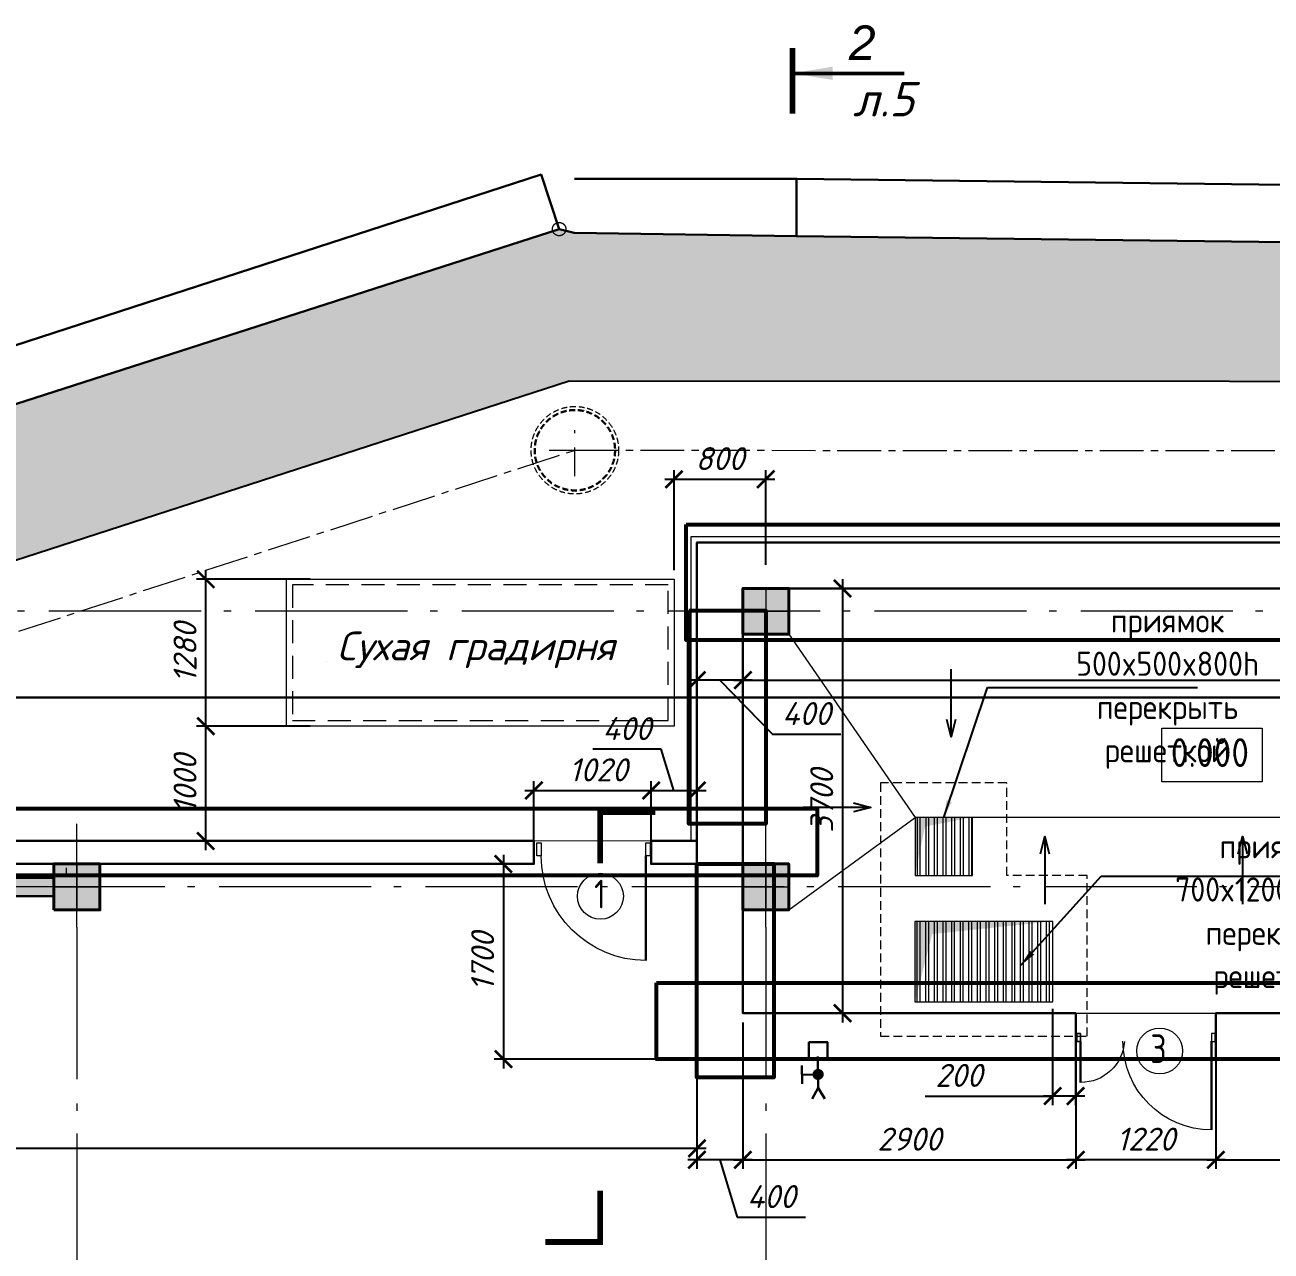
# Model space of a CAD drawing. Header units: millimetres. Extents: x -6419137 to 687965, y -598396 to 179722.
# Drawn here: x 194889 to 205742, y 56490 to 67168 of the extents above; entities that cross this region are included whole.
import ezdxf
from ezdxf.enums import TextEntityAlignment as Align

# ---------------------------------------------------------------- set-up
doc = ezdxf.new("R2010")
doc.units = ezdxf.units.MM
doc.header["$MEASUREMENT"] = 0
for name, pattern in [('DASHDOT', [1.05, 0.5, -0.25, 0.05, -0.25]), ('Double Dashed', [1797.222233, 1325, -211.666656, 63.333344, -197.222233]), ('Foul Sewer 20 06 07$0$Foul Sewer 20 06 07$0$Foul Sewer 20 06 07', [28.575, 19.05, -3.175, 3.175, -3.175]), ('Hidden Line', [309, 200, -109]), ('штриховаяX2', [38.1, 25.4, -12.7])]:
    doc.linetypes.add(name, pattern=pattern)
for name, color, linetype in [('2', 2, 'Continuous'), ('колонны', 7, 'Continuous'), ('оси', 7, 'Continuous'), ('размеры', 7, 'Continuous'), ('разрезы', 7, 'Continuous'), ('стены внутр', 7, 'Continuous'), ('стены наруж', 7, 'Continuous'), ('текст', 7, 'Continuous'), ('чертеж', 7, 'Continuous')]:
    doc.layers.add(name, color=color, linetype=linetype)
for name, color, linetype, lineweight in [('Водопровод', 7, 'Continuous', 50), ('Двери ArchiCAD', 7, 'Continuous', 0), ('Двери ArchiCAD_Ном._пера__96', 7, 'Continuous', 5), ('Двери ArchiCAD_Ном._пера__97', 7, 'Continuous', 30), ('колонны_Ном._пера__94', 252, 'Continuous', 5), ('колонны_Ном._пера__99', 7, 'Continuous', 40), ('марки окон дверей_Ном._пера__96', 7, 'Continuous', 5), ('ОВ', 1, 'Continuous', 50), ('ОВ_главный', 1, 'Continuous', 30), ('оси_Ном._пера__96', 7, 'Continuous', 5), ('разрезы_Ном._пера__100', 7, 'Continuous', 50), ('разрезы_Ном._пера__97', 7, 'Continuous', 20), ('стены наруж_Ном._пера__91', 255, 'Continuous', 13), ('стены наруж_Ном._пера__97', 7, 'Continuous', 5), ('текст_Ном._пера__1', 7, 'Continuous', 25), ('текст_Ном._пера__96', 7, 'Continuous', 5), ('текст_Ном._пера__98', 7, 'Continuous', 35), ('чертеж_Ном._пера__91', 250, 'Continuous', 5), ('чертеж_Ном._пера__96', 7, 'Continuous', 13), ('штриховка_Ном._пера__93', 253, 'Continuous', 5)]:
    doc.layers.add(name, color=color, linetype=linetype, lineweight=lineweight)
doc.styles.get("Standard").update_dxf_attribs({"font": 'isocpeui.ttf'})
doc.styles.add('СГЕНЕРИР_СТИЛЬ_2', font='gost_2_304-81_type.ttf')
doc.styles.add('СГЕНЕРИР_СТИЛЬ_3', font='CS_Gost2304.shx')
doc.styles.add('СГЕНЕРИР_СТИЛЬ_7', font='ariali.ttf')
doc.styles.add('СГЕНЕРИР_СТИЛЬ_9', font='isocp.shx')
doc.dimstyles.get("Standard").update_dxf_attribs({"dimtxt": 150, "dimasz": 100, "dimexe": 100, "dimexo": 100, "dimgap": 80, "dimtad": 1, "dimtoh": 1, "dimdec": 0, "dimzin": 0, "dimdsep": 46, "dimtxsty": 'Standard', "dimblk": 'ARCHTICK', "dimblk2": 'ARCHTICK', "dimcen": 0.09, "dimdle": 100, "dimadec": 0, "dimazin": 0, "dimtfac": 1, "dimtdec": 0, "dimtofl": 0, "dimtmove": 0, "dimatfit": 3, "dimfxl": 1, "dimtolj": 1, "dimtzin": 0, "dimarcsym": 0})
doc.dimstyles.new('STEP', dxfattribs={"dimtxt": 200, "dimasz": 150, "dimexe": 80, "dimexo": 80, "dimgap": 80, "dimtad": 1, "dimdec": 0, "dimzin": 0, "dimdsep": 46, "dimtxsty": 'Standard', "dimblk": 'ARCHTICK', "dimcen": 150, "dimdle": 80, "dimadec": 0, "dimazin": 0, "dimtfac": 1, "dimtdec": 0, "dimtofl": 0, "dimtmove": 1, "dimatfit": 3, "dimfxl": 1, "dimtolj": 1, "dimtzin": 0, "dimarcsym": 0})

# ---------------------------------------------------------------- blocks, each defined once
blk = doc.blocks.new('A$C07077E92')
at = {"layer": 'стены наруж', "true_color": 0xcbc8bd}
h = blk.add_hatch(dxfattribs=at)
h.set_pattern_fill('ZIGZAG', color=9)
h.set_pattern_definition([(0, (0, 0), (0.125, 0.125), [0.125, -0.125]), (90, (0.125, 0), (-0.125, 0.125), [0.125, -0.125])])
h.paths.add_polyline_path([(-23.457, 2.776), (-23.482, 2.775), (-30.001, 2.726), (-36.011, 2.572), (-39.955, 2.485), (-43.988, 1.919), (-48.044, 1.447), (-50.073, 1.178), (-50.073, 1.176), (-52.022, 0.921), (-53.209, -0.316), (-53.153, -4.37), (-53.09, -6.365), (-53.09, -6.54), (-53.091, -8.531), (-52.555, -8.532), (-52.569, -10.669), (-52.639, -12.582), (-51.813, -12.436), (-51.807, -0.441), (-39.923, 1.215), (-23.264, 1.483)])
h.paths.add_polyline_path([(12.511, 5.055), (-0.257, 5.083), (-12.334, 5.231), (-14.269, 5.26), (-14.402, 5.293), (-20.123, 3.451), (-22.4, 2.782), (-23.457, 2.776), (-23.264, 1.483), (-21.925, 1.505), (-14.313, 3.968), (12.453, 3.955)])
h.paths.add_polyline_path([(33.912, 4.426), (31.681, 5.017), (27.716, 4.968), (27.716, 4.968), (17.703, 5.04), (13.728, 5.052), (12.511, 5.055), (12.453, 3.955), (31.687, 3.946), (37.482, 2.39), (41.867, -1.706), (43.932, -13.532), (44.334, -13.538), (43.373, -7.588), (42.731, -3.607), (42.435, -1.491), (42.199, -1.093), (37.887, 2.943), (37.741, 3.021), (33.856, 4.105)])
at = {"layer": 'стены наруж', "lineweight": 30}
for points in [[(-20.148, 3.443), (-14.402, 5.293), (-14.559, 5.767), (-20.298, 3.906)], [(-14.269, 5.26), (-12.334, 5.231), (-12.333, 5.731), (-14.268, 5.732)], [(-12.334, 5.231), (-0.257, 5.083), (-0.257, 5.583), (-12.333, 5.731)]]:
    blk.add_lwpolyline(points, dxfattribs=at)
at = {"layer": 'стены наруж', "color": 253, "lineweight": 30, "true_color": 0xa3a3a3}
blk.add_lwpolyline([(-14.269, 5.26), (-14.402, 5.293)], dxfattribs=at)
at = {"layer": 'стены наруж', "color": 253, "true_color": 0xa3a3a3}
blk.add_lwpolyline([(43.932, -13.532), (41.867, -1.706), (37.482, 2.39), (31.687, 3.946), (-14.313, 3.968), (-21.925, 1.505), (-39.923, 1.215), (-51.807, -0.441), (-51.813, -12.436)], dxfattribs=at)
blk = doc.blocks.new('_ArchTick')
at = {"color": 0, "linetype": 'ByBlock', "const_width": 0.15}
blk.add_lwpolyline([(-0.5, -0.5), (0.5, 0.5)], dxfattribs=at)
blk = doc.blocks.new('*D216')
at = {"layer": 'Defpoints', "color": 0, "transparency": 16777216}
for p in [(200742, 58102), (200742, 57385), (181123, 56661)]:
    blk.add_point(p, dxfattribs=at)
at = {"layer": 'размеры', "color": 0, "lineweight": -2, "transparency": 16777216}
for p, q in [((200742, 58022), (200742, 57305)), ((181123, 56741), (181123, 57465)), ((181043, 57385), (200822, 57385))]:
    blk.add_line(p, q, dxfattribs=at)
at = {"layer": 'размеры', "color": 0, "lineweight": -2, "transparency": 16777216, "xscale": 150, "yscale": 150, "zscale": 150, "rotation": 180}
blk.add_blockref('_ArchTick', (181123, 57385), dxfattribs=at)
at = {"layer": 'размеры', "color": 0, "lineweight": -2, "transparency": 16777216, "xscale": 150, "yscale": 150, "zscale": 150}
blk.add_blockref('_ArchTick', (200742, 57385), dxfattribs=at)
at = {"layer": 'размеры', "color": 0, "transparency": 16777216, "insert": (190932, 57465), "char_height": 200, "attachment_point": 5}
blk.add_mtext('\\A1;19620', dxfattribs=at)
blk = doc.blocks.new('Стандартный маркер сетки_18')
at = {"layer": 'оси_Ном._пера__96', "linetype": 'Double Dashed'}
blk.add_line((900, 0), (76535, 0), dxfattribs=at)
at = {"layer": 'оси_Ном._пера__96', "style": 'СГЕНЕРИР_СТИЛЬ_2'}
for tag, p in [('AC_MarkerText_1_1', (-244, 270)), ('AC_MarkerText_1_2', (77991, 270))]:
    blk.add_attdef(tag, text='', height=350, rotation=180, dxfattribs=at).set_placement(p, align=Align.BOTTOM_LEFT)
blk = doc.blocks.new('*D245')
at = {"layer": 'Defpoints', "color": 0, "transparency": 16777216}
for p in [(205262, 58598), (207262, 58541), (207262, 57285)]:
    blk.add_point(p, dxfattribs=at)
at = {"layer": 'размеры', "color": 0, "lineweight": -2, "transparency": 16777216}
for p, q in [((205262, 58518), (205262, 57205)), ((207262, 58461), (207262, 57205)), ((205182, 57285), (207342, 57285))]:
    blk.add_line(p, q, dxfattribs=at)
at = {"layer": 'размеры', "color": 0, "lineweight": -2, "transparency": 16777216, "xscale": 150, "yscale": 150, "zscale": 150, "rotation": 180}
blk.add_blockref('_ArchTick', (205262, 57285), dxfattribs=at)
at = {"layer": 'размеры', "color": 0, "lineweight": -2, "transparency": 16777216, "xscale": 150, "yscale": 150, "zscale": 150}
blk.add_blockref('_ArchTick', (207262, 57285), dxfattribs=at)
at = {"layer": 'размеры', "color": 0, "transparency": 16777216, "insert": (206262, 57465), "char_height": 200, "attachment_point": 5}
blk.add_mtext('\\A1;2000', dxfattribs=at)
blk = doc.blocks.new('0WD_242')
at = {"layer": '2', "color": 140, "linetype": 'Continuous', "lineweight": 30}
for p, q in [((-0.95, 1.75), (-2.95, 1.75)), ((-1.95, 0), (-1.95, 1.75)), ((-4.6, 0.7), (-3.4, 0)), ((-4.6, -0.7), (-3.4, 0)), ((-3.4, 0), (0, 0))]:
    blk.add_line(p, q, dxfattribs=at)
blk.add_lwpolyline([(-1.82, 0.48), (-1.6, 0.35), (-1.47, 0.13), (-1.47, -0.13), (-1.6, -0.35), (-1.82, -0.48), (-2.08, -0.48), (-2.3, -0.35), (-2.43, -0.13), (-2.43, 0.13), (-2.3, 0.35), (-2.08, 0.48)], close=True, dxfattribs=at)
for points in [[(-1.95, 0), (-2.43, 0.13), (-2.08, 0.48), (-2.3, 0.35)], [(-1.95, 0), (-2.3, -0.35), (-2.43, 0.13), (-2.43, -0.13)], [(-1.95, 0), (-1.82, -0.48), (-2.3, -0.35), (-2.08, -0.48)], [(-1.95, 0), (-2.08, 0.48), (-1.6, 0.35), (-1.82, 0.48)], [(-1.95, 0), (-1.6, 0.35), (-1.47, -0.13), (-1.47, 0.13)], [(-1.95, 0), (-1.47, -0.13), (-1.82, -0.48), (-1.6, -0.35)]]:
    blk.add_solid(points, dxfattribs=at)
blk = doc.blocks.new('*D247')
at = {"layer": 'Defpoints', "color": 0, "transparency": 16777216}
for p in [(204042, 58225), (205262, 58146), (204042, 57285)]:
    blk.add_point(p, dxfattribs=at)
at = {"layer": 'размеры', "color": 0, "lineweight": -2, "transparency": 16777216}
for p, q in [((204042, 58145), (204042, 57205)), ((205262, 58066), (205262, 57205)), ((205342, 57285), (203962, 57285))]:
    blk.add_line(p, q, dxfattribs=at)
at = {"layer": 'размеры', "color": 0, "lineweight": -2, "transparency": 16777216, "xscale": 150, "yscale": 150, "zscale": 150, "rotation": 180}
blk.add_blockref('_ArchTick', (204042, 57285), dxfattribs=at)
at = {"layer": 'размеры', "color": 0, "lineweight": -2, "transparency": 16777216, "xscale": 150, "yscale": 150, "zscale": 150}
blk.add_blockref('_ArchTick', (205262, 57285), dxfattribs=at)
at = {"layer": 'размеры', "color": 0, "transparency": 16777216, "insert": (204652, 57465), "char_height": 200, "attachment_point": 5}
blk.add_mtext('\\A1;1220', dxfattribs=at)
blk = doc.blocks.new('*D248')
at = {"layer": 'Defpoints', "color": 0, "transparency": 16777216}
for p in [(199247, 59861), (199057, 58161), (201412, 58161)]:
    blk.add_point(p, dxfattribs=at)
at = {"layer": 'размеры', "color": 0, "lineweight": -2, "transparency": 16777216}
for p, q in [((199057, 59941), (199057, 58081)), ((199167, 59861), (198977, 59861)), ((201332, 58161), (198977, 58161))]:
    blk.add_line(p, q, dxfattribs=at)
at = {"layer": 'размеры', "color": 0, "lineweight": -2, "transparency": 16777216, "xscale": 150, "yscale": 150, "zscale": 150}
for p, rotation in [((199057, 59861), 90), ((199057, 58161), 270)]:
    blk.add_blockref('_ArchTick', p, dxfattribs=dict(at, rotation=rotation))
at = {"layer": 'размеры', "color": 0, "transparency": 16777216, "insert": (198876, 59011), "char_height": 200, "attachment_point": 5, "rotation": 90}
blk.add_mtext('\\A1;1700', dxfattribs=at)
blk = doc.blocks.new('*D249')
at = {"layer": 'Defpoints', "color": 0, "transparency": 16777216}
for p in [(202167, 62261), (202010, 58561), (202216, 58561)]:
    blk.add_point(p, dxfattribs=at)
at = {"layer": 'размеры', "color": 0, "lineweight": -2, "transparency": 16777216}
for p, q in [((202010, 62341), (202010, 58481)), ((202087, 62261), (201930, 62261)), ((202136, 58561), (201930, 58561))]:
    blk.add_line(p, q, dxfattribs=at)
at = {"layer": 'размеры', "color": 0, "lineweight": -2, "transparency": 16777216, "xscale": 150, "yscale": 150, "zscale": 150}
for p, rotation in [((202010, 62261), 90), ((202010, 58561), 270)]:
    blk.add_blockref('_ArchTick', p, dxfattribs=dict(at, rotation=rotation))
at = {"layer": 'размеры', "color": 0, "transparency": 16777216, "insert": (201829, 60411), "char_height": 200, "attachment_point": 5, "rotation": 90}
blk.add_mtext('\\A1;3700', dxfattribs=at)
blk = doc.blocks.new('*D250')
at = {"layer": 'Defpoints', "color": 0, "transparency": 16777216}
for p in [(211412, 61462), (201143, 61373), (211412, 61197)]:
    blk.add_point(p, dxfattribs=at)
at = {"layer": 'размеры', "color": 0, "lineweight": -2, "transparency": 16777216}
for p, q in [((201143, 61453), (201143, 61542)), ((211412, 61277), (211412, 61542)), ((201063, 61462), (211492, 61462))]:
    blk.add_line(p, q, dxfattribs=at)
at = {"layer": 'размеры', "color": 0, "lineweight": -2, "transparency": 16777216, "xscale": 150, "yscale": 150, "zscale": 150, "rotation": 180}
blk.add_blockref('_ArchTick', (201143, 61462), dxfattribs=at)
at = {"layer": 'размеры', "color": 0, "lineweight": -2, "transparency": 16777216, "xscale": 150, "yscale": 150, "zscale": 150}
blk.add_blockref('_ArchTick', (211412, 61462), dxfattribs=at)
at = {"layer": 'размеры', "color": 0, "transparency": 16777216, "insert": (206277, 61644), "char_height": 200, "attachment_point": 5}
blk.add_mtext('\\A1;10270', dxfattribs=at)
blk = doc.blocks.new('A$C538E2CC3')
at = {"layer": 'чертеж_Ном._пера__96', "color": 253, "linetype": 'DASHDOT', "lineweight": 15, "ltscale": 500, "true_color": 0xa3a3a3}
for p, q in [((-109, -296), (-109, 154)), ((-334, -71), (116, -71))]:
    blk.add_line(p, q, dxfattribs=at)
at = {"layer": 'чертеж_Ном._пера__96', "color": 253, "linetype": 'штриховаяX2', "ltscale": 2, "true_color": 0xa3a3a3}
blk.add_circle((-109, -71), 381, dxfattribs=at)
at = {"layer": 'чертеж_Ном._пера__96', "color": 253, "linetype": 'штриховаяX2', "lineweight": 30, "ltscale": 2, "true_color": 0xa3a3a3}
blk.add_circle((-109, -71), 350, dxfattribs=at)
blk = doc.blocks.new('Колонна_15_1', base_point=(22379, 71856))
at = {"layer": 'колонны_Ном._пера__94', "linetype": 'Continuous'}
blk.add_hatch(color=256, dxfattribs=at).paths.add_polyline_path([(22179, 71647), (22579, 71647), (22579, 72047), (22179, 72047)])
at = {"layer": 'колонны_Ном._пера__94', "color": 253, "lineweight": 5, "true_color": 0xa3a3a3}
for points in [[(22379, 72047), (22379, 71647)], [(22179, 71847), (22579, 71847)]]:
    blk.add_lwpolyline(points, dxfattribs=at)
at = {"layer": 'колонны_Ном._пера__99', "linetype": 'Continuous', "flags": 128}
blk.add_lwpolyline([(22179, 71647), (22579, 71647), (22579, 72047), (22179, 72047)], close=True, dxfattribs=at)
blk = doc.blocks.new('*D270')
at = {"layer": 'Defpoints', "color": 0, "transparency": 16777216}
for p in [(200742, 58422), (201142, 57863), (200742, 57285)]:
    blk.add_point(p, dxfattribs=at)
at = {"layer": 'размеры', "color": 0, "lineweight": -2, "transparency": 16777216}
for p, q in [((200742, 58342), (200742, 57205)), ((201142, 57783), (201142, 57205)), ((201222, 57285), (200662, 57285)), ((200942, 57285), (201092, 56785)), ((201092, 56785), (201687, 56785))]:
    blk.add_line(p, q, dxfattribs=at)
at = {"layer": 'размеры', "color": 0, "lineweight": -2, "transparency": 16777216, "xscale": 150, "yscale": 150, "zscale": 150, "rotation": 180}
blk.add_blockref('_ArchTick', (200742, 57285), dxfattribs=at)
at = {"layer": 'размеры', "color": 0, "lineweight": -2, "transparency": 16777216, "xscale": 150, "yscale": 150, "zscale": 150}
blk.add_blockref('_ArchTick', (201142, 57285), dxfattribs=at)
at = {"layer": 'размеры', "color": 0, "transparency": 16777216, "insert": (201390, 56965), "char_height": 200, "attachment_point": 5}
blk.add_mtext('\\A1;400', dxfattribs=at)
blk = doc.blocks.new('Стандартный маркер сетки_19')
at = {"layer": 'оси_Ном._пера__96', "linetype": 'Double Dashed'}
blk.add_line((900, 0), (35164, 0), dxfattribs=at)
at = {"layer": 'оси_Ном._пера__96', "style": 'СГЕНЕРИР_СТИЛЬ_2'}
blk.add_attdef('AC_MarkerText_1', text='', height=350, rotation=180, dxfattribs=at).set_placement((36306, 270), align=Align.BOTTOM_LEFT)
blk = doc.blocks.new('A$C4165528A')
at = {"layer": 'колонны_Ном._пера__94', "linetype": 'Continuous', "true_color": 0x737373}
blk.add_hatch(color=8, dxfattribs=at).paths.add_polyline_path([(19, -964), (179, -964), (179, 4637), (19, 4637)])
at = {"layer": 'стены внутр', "lineweight": 30}
blk.add_lwpolyline([(19, 4637), (179, 4637), (179, -964), (19, -964), (19, 4637)], dxfattribs=at)
blk = doc.blocks.new('*D281')
at = {"layer": 'Defpoints', "color": 0, "transparency": 16777216}
for p in [(200742, 61462), (200742, 61154), (201142, 61178)]:
    blk.add_point(p, dxfattribs=at)
at = {"layer": 'размеры', "color": 0, "lineweight": -2, "transparency": 16777216}
for p, q in [((200742, 61234), (200742, 61542)), ((201142, 61258), (201142, 61542)), ((201222, 61462), (200662, 61462)), ((200942, 61462), (201399, 60991)), ((201399, 60991), (201994, 60991))]:
    blk.add_line(p, q, dxfattribs=at)
at = {"layer": 'размеры', "color": 0, "lineweight": -2, "transparency": 16777216, "xscale": 150, "yscale": 150, "zscale": 150, "rotation": 180}
blk.add_blockref('_ArchTick', (200742, 61462), dxfattribs=at)
at = {"layer": 'размеры', "color": 0, "lineweight": -2, "transparency": 16777216, "xscale": 150, "yscale": 150, "zscale": 150}
blk.add_blockref('_ArchTick', (201142, 61462), dxfattribs=at)
at = {"layer": 'размеры', "color": 0, "transparency": 16777216, "insert": (201696, 61171), "char_height": 200, "attachment_point": 5}
blk.add_mtext('\\A1;400', dxfattribs=at)
blk = doc.blocks.new('A$C2C1007A2')
at = {"layer": 'Двери ArchiCAD_Ном._пера__96', "linetype": 'Continuous'}
for p, q in [((-80, 466), (-80, 434)), ((-80, 434), (-10, 434)), ((-10, 434), (-10, 466))]:
    blk.add_line(p, q, dxfattribs=at)
for points in [[(-80, 466), (-10, 466), (-10, 434), (-80, 434)], [(-80, -706), (-10, -706), (-10, -737), (-80, -737)]]:
    blk.add_lwpolyline(points, close=True, dxfattribs=at)
at = {"layer": 'Двери ArchiCAD_Ном._пера__96', "linetype": 'Continuous', "lineweight": 0}
for centre, major_axis, ratio, start_param, end_param in [((-16, 416), (252, 270), 0.966778, 3.926991, 5.497787), ((-12, -708), (546, 549), 0.997593, -0.785398, 0.785398)]:
    blk.add_ellipse(centre, major_axis=major_axis, ratio=ratio, start_param=start_param, end_param=end_param, dxfattribs=at)
at = {"layer": 'Двери ArchiCAD_Ном._пера__97', "linetype": 'Continuous'}
for p, q in [((-10, 434), (347, 434)), ((-13, -706), (761, -706))]:
    blk.add_line(p, q, dxfattribs=at)
blk = doc.blocks.new('Дверь 16_2')
at = {"layer": 'Двери ArchiCAD_Ном._пера__96', "linetype": 'Continuous'}
for p, q in [((-460, 0), (-500, 0)), ((-500, 0), (-500, -115)), ((-500, 0), (-500, -115)), ((-460, -115), (-460, 0)), ((500, 0), (460, 0)), ((460, 0), (460, -115)), ((500, -115), (500, 0)), ((500, 0), (500, -115)), ((-500, -115), (-460, -115)), ((460, -115), (500, -115))]:
    blk.add_line(p, q, dxfattribs=at)
blk.add_arc((460, 0), 920, 90, 180, dxfattribs=at)
at = {"layer": 'Двери ArchiCAD_Ном._пера__97', "linetype": 'Continuous'}
blk.add_line((460, 0), (460, 920), dxfattribs=at)
blk = doc.blocks.new('*D289')
at = {"layer": 'Defpoints', "color": 0, "transparency": 16777216}
for p in [(200343, 60501), (199323, 59988), (200343, 59941)]:
    blk.add_point(p, dxfattribs=at)
at = {"layer": 'размеры', "color": 0, "lineweight": -2, "transparency": 16777216}
for p, q in [((199323, 60068), (199323, 60581)), ((200343, 60021), (200343, 60581)), ((199243, 60501), (200423, 60501))]:
    blk.add_line(p, q, dxfattribs=at)
at = {"layer": 'размеры', "color": 0, "lineweight": -2, "transparency": 16777216, "xscale": 150, "yscale": 150, "zscale": 150, "rotation": 180}
blk.add_blockref('_ArchTick', (199323, 60501), dxfattribs=at)
at = {"layer": 'размеры', "color": 0, "lineweight": -2, "transparency": 16777216, "xscale": 150, "yscale": 150, "zscale": 150}
blk.add_blockref('_ArchTick', (200343, 60501), dxfattribs=at)
at = {"layer": 'размеры', "color": 0, "transparency": 16777216, "insert": (199883, 60681), "char_height": 200, "attachment_point": 5}
blk.add_mtext('\\A1;1020', dxfattribs=at)
blk = doc.blocks.new('*D312')
at = {"layer": 'Defpoints', "color": 0, "transparency": 16777216}
for p in [(196464, 61061), (197222, 61061), (197136, 60061)]:
    blk.add_point(p, dxfattribs=at)
at = {"layer": 'Двери ArchiCAD', "color": 0, "lineweight": -2, "transparency": 16777216}
for p, q in [((196464, 59981), (196464, 61141)), ((197142, 61061), (196384, 61061)), ((197056, 60061), (196384, 60061))]:
    blk.add_line(p, q, dxfattribs=at)
at = {"layer": 'Двери ArchiCAD', "color": 0, "lineweight": -2, "transparency": 16777216, "xscale": 150, "yscale": 150, "zscale": 150}
for p, rotation in [((196464, 61061), 90), ((196464, 60061), 270)]:
    blk.add_blockref('_ArchTick', p, dxfattribs=dict(at, rotation=rotation))
at = {"layer": 'Двери ArchiCAD', "color": 0, "transparency": 16777216, "insert": (196284, 60561), "char_height": 200, "attachment_point": 5, "rotation": 90}
blk.add_mtext('\\A1;1000', dxfattribs=at)
blk = doc.blocks.new('*D290')
at = {"layer": 'Defpoints', "color": 0, "transparency": 16777216}
for p in [(200742, 60501), (200343, 60273), (200742, 59406)]:
    blk.add_point(p, dxfattribs=at)
at = {"layer": 'Двери ArchiCAD', "color": 0, "lineweight": -2, "transparency": 16777216}
for p, q in [((200430, 60860), (199835, 60860)), ((200542, 60501), (200430, 60860)), ((200343, 60353), (200343, 60581)), ((200742, 59486), (200742, 60581)), ((200263, 60501), (200822, 60501))]:
    blk.add_line(p, q, dxfattribs=at)
at = {"layer": 'Двери ArchiCAD', "color": 0, "lineweight": -2, "transparency": 16777216, "xscale": 150, "yscale": 150, "zscale": 150, "rotation": 180}
blk.add_blockref('_ArchTick', (200343, 60501), dxfattribs=at)
at = {"layer": 'Двери ArchiCAD', "color": 0, "lineweight": -2, "transparency": 16777216, "xscale": 150, "yscale": 150, "zscale": 150}
blk.add_blockref('_ArchTick', (200742, 60501), dxfattribs=at)
at = {"layer": 'Двери ArchiCAD', "color": 0, "transparency": 16777216, "insert": (200132, 61040), "char_height": 200, "attachment_point": 5}
blk.add_mtext('\\A1;400', dxfattribs=at)
blk = doc.blocks.new('*D313')
at = {"layer": 'Defpoints', "color": 0, "transparency": 16777216}
for p in [(201142, 58561), (204042, 58561), (204042, 57285)]:
    blk.add_point(p, dxfattribs=at)
at = {"layer": 'размеры', "color": 0, "lineweight": -2, "transparency": 16777216}
for p, q in [((201142, 58481), (201142, 57205)), ((204042, 58481), (204042, 57205)), ((201062, 57285), (204122, 57285))]:
    blk.add_line(p, q, dxfattribs=at)
at = {"layer": 'размеры', "color": 0, "lineweight": -2, "transparency": 16777216, "xscale": 150, "yscale": 150, "zscale": 150, "rotation": 180}
blk.add_blockref('_ArchTick', (201142, 57285), dxfattribs=at)
at = {"layer": 'размеры', "color": 0, "lineweight": -2, "transparency": 16777216, "xscale": 150, "yscale": 150, "zscale": 150}
blk.add_blockref('_ArchTick', (204042, 57285), dxfattribs=at)
at = {"layer": 'размеры', "color": 0, "transparency": 16777216, "insert": (202592, 57465), "char_height": 200, "attachment_point": 5}
blk.add_mtext('\\A1;2900', dxfattribs=at)
blk = doc.blocks.new('*D314')
at = {"layer": 'Defpoints', "color": 0, "transparency": 16777216}
for p in [(203840, 58680), (204040, 58561), (203840, 57840)]:
    blk.add_point(p, dxfattribs=at)
at = {"layer": 'размеры', "color": 0, "lineweight": -2, "transparency": 16777216}
for p, q in [((203840, 58600), (203840, 57760)), ((204040, 58481), (204040, 57760)), ((202730, 57840), (203840, 57840)), ((204120, 57840), (203760, 57840))]:
    blk.add_line(p, q, dxfattribs=at)
at = {"layer": 'размеры', "color": 0, "lineweight": -2, "transparency": 16777216, "xscale": 150, "yscale": 150, "zscale": 150, "rotation": 180}
blk.add_blockref('_ArchTick', (203840, 57840), dxfattribs=at)
at = {"layer": 'размеры', "color": 0, "lineweight": -2, "transparency": 16777216, "xscale": 150, "yscale": 150, "zscale": 150}
blk.add_blockref('_ArchTick', (204040, 57840), dxfattribs=at)
at = {"layer": 'размеры', "color": 0, "transparency": 16777216, "insert": (203023, 58020), "char_height": 200, "attachment_point": 5}
blk.add_mtext('\\A1;200', dxfattribs=at)
blk = doc.blocks.new('*D316')
at = {"layer": 'Defpoints', "color": 0, "transparency": 16777216}
for p in [(201342, 63211), (200543, 62341), (201342, 62387)]:
    blk.add_point(p, dxfattribs=at)
at = {"layer": 'Двери ArchiCAD', "color": 0, "lineweight": -2, "transparency": 16777216}
for p, q in [((200543, 62421), (200543, 63291)), ((201342, 62467), (201342, 63291)), ((200463, 63211), (201422, 63211))]:
    blk.add_line(p, q, dxfattribs=at)
at = {"layer": 'Двери ArchiCAD', "color": 0, "lineweight": -2, "transparency": 16777216, "xscale": 150, "yscale": 150, "zscale": 150, "rotation": 180}
blk.add_blockref('_ArchTick', (200543, 63211), dxfattribs=at)
at = {"layer": 'Двери ArchiCAD', "color": 0, "lineweight": -2, "transparency": 16777216, "xscale": 150, "yscale": 150, "zscale": 150}
blk.add_blockref('_ArchTick', (201342, 63211), dxfattribs=at)
at = {"layer": 'Двери ArchiCAD', "color": 0, "transparency": 16777216, "insert": (200942, 63391), "char_height": 200, "attachment_point": 5}
blk.add_mtext('\\A1;800', dxfattribs=at)
blk = doc.blocks.new('*D317')
at = {"layer": 'Defpoints', "color": 0, "transparency": 16777216}
for p in [(196464, 62341), (197453, 62341), (197453, 61061)]:
    blk.add_point(p, dxfattribs=at)
at = {"layer": 'Двери ArchiCAD', "color": 0, "lineweight": -2, "transparency": 16777216}
for p, q in [((196464, 60981), (196464, 62421)), ((197373, 62341), (196384, 62341)), ((197373, 61061), (196384, 61061))]:
    blk.add_line(p, q, dxfattribs=at)
at = {"layer": 'Двери ArchiCAD', "color": 0, "lineweight": -2, "transparency": 16777216, "xscale": 150, "yscale": 150, "zscale": 150}
for p, rotation in [((196464, 62341), 90), ((196464, 61061), 270)]:
    blk.add_blockref('_ArchTick', p, dxfattribs=dict(at, rotation=rotation))
at = {"layer": 'Двери ArchiCAD', "color": 0, "transparency": 16777216, "insert": (196284, 61701), "char_height": 200, "attachment_point": 5, "rotation": 90}
blk.add_mtext('\\A1;1280', dxfattribs=at)
blk = doc.blocks.new('Стандартный маркер сетки')
at = {"layer": 'оси_Ном._пера__96', "linetype": 'Double Dashed'}
for q in [(0, 0), (17157, 0)]:
    blk.add_line((900, 0), q, dxfattribs=at)
at = {"layer": 'оси_Ном._пера__96', "style": 'СГЕНЕРИР_СТИЛЬ_2'}
blk.add_attdef('AC_MarkerText_1', text='', height=350, rotation=90, dxfattribs=at).set_placement((18727, -87), align=Align.BOTTOM_LEFT)
blk = doc.blocks.new('A$C28FD1EF7')
at = {"layer": 'разрезы_Ном._пера__100', "linetype": 'Continuous', "const_width": 50}
for points in [[(-20974, 9026), (-20974, 8453)], [(-22647, 1924), (-22647, 2369), (-22168, 2369)], [(-22647, -927), (-22647, -1373), (-23126, -1373)]]:
    blk.add_lwpolyline(points, dxfattribs=at)
at = {"layer": 'разрезы_Ном._пера__97', "insert": (-20249, 9071), "char_height": 300, "attachment_point": 6, "style": 'СГЕНЕРИР_СТИЛЬ_7'}
blk.add_mtext('2', dxfattribs=at)
at = {"layer": 'разрезы_Ном._пера__100', "linetype": 'Continuous', "lineweight": 9}
blk.add_leader([(-20974, 8804), (-20001, 8804)], dimstyle='Standard', override={"dimasz": 350, "dimgap": 80, "dimtad": 0}, dxfattribs=at)

msp = doc.modelspace()

# ---------------------------------------------------------------- hatches: boundary and pattern name
at = {"layer": 'стены наруж', "true_color": 0xc4c4c4}
h = msp.add_hatch(color=9, dxfattribs=at)
h.dxf.hatch_style = 1
h.paths.add_polyline_path([(203141.5, 60266.8), (202641.5, 60266.8), (202641.5, 59766.8), (202728.5, 60187.3)])
h = msp.add_hatch(color=9, dxfattribs=at)
h.dxf.hatch_style = 1
h.paths.add_polyline_path([(203840.3, 59361.7), (202640.3, 59361.7), (202640.3, 58661.7), (202791.5, 59250.3)])
at = {"layer": 'штриховка_Ном._пера__93', "lineweight": 5}
h = msp.add_hatch(dxfattribs=at)
h.set_pattern_fill('ANSI32', color=256, scale=200, angle=45)
h.set_pattern_definition([(90, (183687.47, 11.54), (-75, 1e-14), []), (90, (183712.47, 36.54), (-75, 1e-14), [])])
h.paths.add_polyline_path([(203141.5, 60266.8), (202641.5, 60266.8), (202641.5, 59766.8), (203141.5, 59766.8)])
h = msp.add_hatch(dxfattribs=at)
h.set_pattern_fill('ANSI32', color=256, scale=200, angle=45)
h.set_pattern_definition([(90, (183686.306, -894.05), (-75, 1e-14), []), (90, (183711.306, -869.05), (-75, 1e-14), [])])
h.paths.add_polyline_path([(203840.3, 59361.2), (202640.3, 59361.2), (202640.3, 58661.2), (203840.3, 58661.2)])

# ---------------------------------------------------------------- linework, layer by layer
at = {"layer": 'Defpoints', "color": 200, "linetype": 'Foul Sewer 20 06 07$0$Foul Sewer 20 06 07$0$Foul Sewer 20 06 07', "lineweight": 9, "ltscale": 20}
msp.add_lwpolyline([(176091.5, 60745), (192118.8, 61003.6), (199678.8, 63464.3), (245256, 63442.7)], dxfattribs=at)
at = {"layer": 'Defpoints', "color": 8, "linetype": 'штриховаяX2', "lineweight": 5, "ltscale": 5, "true_color": 0x737373, "const_width": 0.5}
msp.add_lwpolyline([(195542.6, 59461.5), (201142.3, 59461.5)], dxfattribs=at)
at = {"layer": 'Водопровод', "linetype": 'Continuous', "lineweight": 30}
msp.add_lwpolyline([(201716.3, 58308), (201880.3, 58308), (201880.3, 58161.2), (201716.3, 58161.2)], close=True, dxfattribs=at)
at = {"layer": 'Двери ArchiCAD_Ном._пера__96', "lineweight": 0}
msp.add_lwpolyline([(204040.3, 58561.2), (205260.3, 58561.2), (205260.3, 58161.2), (204040.3, 58161.2)], close=True, dxfattribs=at)
at = {"layer": 'марки окон дверей_Ном._пера__96', "linetype": 'Continuous'}
msp.add_ellipse((199901.3, 59579.9), major_axis=(-141.4, 141.4), ratio=1, start_param=3.9269908, end_param=10.2101761, dxfattribs=at)
at = {"layer": 'марки окон дверей_Ном._пера__96', "color": 1, "linetype": 'Continuous', "lineweight": 5}
msp.add_ellipse((204772.5, 58232.8), major_axis=(-141.4, 141.4), ratio=1, start_param=3.9269908, end_param=10.2101761, dxfattribs=at)
at = {"layer": 'ОВ', "color": 5, "linetype": 'Hidden Line', "lineweight": 5}
msp.add_lwpolyline([(200492.6, 62292.5), (197218.6, 62292.5), (197218.6, 61111.5), (200492.6, 61111.5), (200492.6, 62292.5)], dxfattribs=at)
at = {"layer": 'размеры', "color": 200, "linetype": 'Foul Sewer 20 06 07$0$Foul Sewer 20 06 07$0$Foul Sewer 20 06 07', "lineweight": 20, "ltscale": 20}
msp.add_circle((199542.3, 65389.9), 58.2, dxfattribs=at)
at = {"layer": 'стены наруж', "lineweight": 30}
for points in [[(201142.3, 62261.5), (207642.3, 62261.5), (207642.3, 62661.1), (200742.3, 62661.1), (200742.3, 60061.5)], [(200742.3, 60061.5), (200742.3, 58161.2), (204042.3, 58161.2), (204042.3, 58561.2), (201142.3, 58561.2), (201142.3, 62261.5)], [(181122.7, 60061.5), (199322.6, 60061.5), (199322.6, 59861.5), (181122.7, 59861.5)], [(200742.3, 59861.5), (200342.6, 59861.5), (200342.6, 60061.5), (200742.4, 60061.5)], [(207262, 58561.2), (205260.3, 58561.2), (205260.3, 58161.2), (207262, 58161.2)]]:
    msp.add_lwpolyline(points, dxfattribs=at)
at = {"layer": 'стены наруж_Ном._пера__91', "color": 83, "linetype": 'штриховаяX2', "lineweight": 9, "ltscale": 10, "true_color": 0x7dc93b, "const_width": 20}
msp.add_lwpolyline([(176711.7, 47059.3), (176711.7, 53460.4), (175424.6, 53462.5), (175424.6, 57741.5), (176720.4, 57741.5), (176720.4, 61311.5), (207642.3, 61311.5), (207642.3, 62661.1)], dxfattribs=at)
at = {"layer": 'стены наруж_Ном._пера__97'}
msp.add_line((195252.3, 59745.9), (195252.3, 59828.7), dxfattribs=at)
at = {"layer": 'стены наруж_Ном._пера__97', "linetype": 'Continuous'}
msp.add_arc((201478.8, 59796.5), 0.5, 0, 90, dxfattribs=at)
at = {"layer": 'текст_Ном._пера__98', "linetype": 'Continuous', "lineweight": 5, "flags": 128}
msp.add_lwpolyline([(204791.6, 61044.4), (205664.9, 61044.4), (205664.9, 60576.2), (204791.6, 60576.2)], close=True, dxfattribs=at)
at = {"layer": 'чертеж', "color": 5, "lineweight": 0}
msp.add_lwpolyline([(207642.3, 59705.9), (207642.3, 62711.5), (200687.6, 62711.5), (200687.6, 60058.7), (176692.3, 60064.2), (176692.3, 46861.5), (207642.3, 46861.5), (207642.3, 59705.9)], dxfattribs=at)
at = {"layer": 'чертеж_Ном._пера__91', "color": 1, "lineweight": 53}
for points in [[(200648.9, 62817.7), (207718.8, 62817.7), (207718.8, 61810.8), (200648.9, 61810.8)], [(200672.1, 62069.7), (201342.3, 62069.7), (201342.3, 60211.3), (200672.1, 60211.3)], [(176459.9, 60345.4), (201788, 60345.4), (201788, 59761.1), (176459.9, 59761.1)], [(200742.3, 59861.5), (201412.5, 59861.5), (201412.5, 58003.1), (200742.3, 58003.1)], [(200391, 58824.7), (207262, 58824.7), (207262, 58161.2), (200391, 58161.2)]]:
    msp.add_lwpolyline(points, close=True, dxfattribs=at)
at = {"layer": 'чертеж_Ном._пера__96', "color": 8, "linetype": 'штриховаяX2', "lineweight": 5, "ltscale": 5, "true_color": 0x737373, "const_width": 0.5}
msp.add_lwpolyline([(195242.6, 61311.5), (195442.6, 61311.5), (195442.6, 59861.5), (195242.6, 59861.5)], close=True, dxfattribs=at)
msp.add_lwpolyline([(195542.6, 59861.5), (201142.3, 59861.5)], dxfattribs=at)
at = {"layer": 'штриховка_Ном._пера__93', "lineweight": 5}
for points in [[(201542.3, 61861.5), (202641.5, 60266.8)], [(207142.3, 61861.5), (206043.1, 60266.8), (202641.5, 60266.8)], [(201542.3, 59461.5), (202641.5, 60266.8)]]:
    msp.add_lwpolyline(points, dxfattribs=at)
at = {"layer": 'штриховка_Ном._пера__93', "color": 9, "linetype": 'штриховаяX2', "lineweight": 5, "ltscale": 3, "true_color": 0xc4c4c4}
msp.add_lwpolyline([(202340.3, 60566.8), (202340.3, 58361.2), (204140.3, 58361.2), (204140.3, 59761.2), (203440.3, 59761.2), (203440.3, 60566.8), (202340.3, 60566.8)], dxfattribs=at)
at = {"layer": 'штриховка_Ном._пера__93', "color": 0, "lineweight": 5}
for points in [[(202641.5, 60266.8), (202641.5, 59761.2), (203141.5, 59761.2), (203141.5, 60266.8), (202641.5, 60266.8)], [(203840.3, 58661.2), (203840.3, 59361.2), (202640.3, 59361.2), (202640.3, 58661.2), (203840.3, 58661.2)]]:
    msp.add_lwpolyline(points, dxfattribs=at)

# ---------------------------------------------------------------- block references
at = {"linetype": 'Continuous', "xscale": 1000, "yscale": 1000, "zscale": 1000}
msp.add_blockref('A$C07077E92', (213943.3, 60097.1), dxfattribs=at)
at = {"layer": 'Defpoints'}
msp.add_blockref('A$C538E2CC3', (199788.1, 63535.2), dxfattribs=at)
at = {"layer": 'Водопровод', "color": 150, "linetype": 'Continuous', "xscale": 79.99999999999338, "yscale": 79.99999999999338, "zscale": 79.99999999999338, "rotation": 90.71000297689973}
msp.add_blockref('0WD_242', (201796, 58184.1), dxfattribs=at)
at = {"layer": 'Двери ArchiCAD', "color": 44, "linetype": 'Continuous', "lineweight": 35, "xscale": -0.9900000000000001, "yscale": 0.9900000000000001, "zscale": 990.0000000000001, "rotation": 180}
msp.add_blockref('Дверь 16_2', (199842, 59931.2), dxfattribs=at)
at = {"layer": 'Двери ArchiCAD', "xscale": -1, "rotation": 90}
msp.add_blockref('A$C2C1007A2', (204517.9, 58306.3), dxfattribs=at)
at = {"layer": 'колонны'}
for p in [(201342.3, 62070.4), (195342.6, 59670.4), (201342.3, 59670.4)]:
    msp.add_blockref('Колонна_15_1', p, dxfattribs=at)
at = {"layer": 'оси', "color": 251, "lineweight": 5, "zscale": 1000}
for name, p, rotation in [('Стандартный маркер сетки_18', (249443.3, 62061.5), 180), ('Стандартный маркер сетки', (195342.3, 60211.3), 270), ('Стандартный маркер сетки', (201342.3, 60211.3), 270)]:
    msp.add_blockref(name, p, dxfattribs=dict(at, rotation=rotation))
at = {"layer": 'оси', "color": 251, "linetype": 'Continuous', "lineweight": 13, "zscale": 1000, "rotation": 180}
msp.add_blockref('Стандартный маркер сетки_19', (207792.3, 59661.5), dxfattribs=at)
at = {"layer": 'стены внутр', "rotation": 270}
msp.add_blockref('A$C4165528A', (190506.3, 59760.7), dxfattribs=at)

# ---------------------------------------------------------------- texts
at = {"layer": 'марки окон дверей_Ном._пера__96', "style": 'СГЕНЕРИР_СТИЛЬ_3'}
for s, p in [('1', (199846.8, 59474.1)), ('3', (204691.3, 58127.3))]:
    msp.add_text(s, height=250, dxfattribs=at).set_placement(p)
at = {"layer": 'текст', "linetype": 'Continuous', "char_height": 210, "width": 2857.926, "attachment_point": 5, "line_spacing_factor": 1.076174}
for s, insert in [('{\\fISOCPEUR|b0|i0|c204|p34;\\W0.9;приямок\\P500x500x800h\\Pперекрыть\\Pрешеткой}', (204840.8, 61388.3)), ('{\\fISOCPEUR|b0|i0|c204|p34;\\W0.9;приямок\\P700x1200x1600h\\Pперекрыть\\Pрешеткой}', (205787.7, 59421.9))]:
    msp.add_mtext(s, dxfattribs=dict(at, insert=insert))
at = {"layer": 'текст_Ном._пера__1', "linetype": 'Continuous', "insert": (204868.8, 60706.1), "char_height": 250, "attachment_point": 7, "style": 'СГЕНЕРИР_СТИЛЬ_9'}
msp.add_mtext('0.000', dxfattribs=at)
at = {"layer": 'текст_Ном._пера__96', "linetype": 'Continuous', "insert": (202367.6, 66521.8), "char_height": 300, "attachment_point": 5}
msp.add_mtext('л.5', dxfattribs=at)

# ---------------------------------------------------------------- dimensions: what is measured, and where the dimension line sits
at = {"layer": 'Двери ArchiCAD'}
dim = msp.add_linear_dim(base=(201342.3, 63211.1), p1=(200542.6, 62341.5), p2=(201342.3, 62387.3), dimstyle='STEP', dxfattribs=at)
dim.commit()
dim.dimension.update_dxf_attribs({"geometry": '*D316', "text_midpoint": (200942.4, 63391.1)})
dim = msp.add_linear_dim(base=(196463.8, 61061.5), p1=(197135.7, 60061.5), p2=(197221.9, 61061.5), angle=90, dimstyle='STEP', dxfattribs=at)
dim.commit()
dim.dimension.update_dxf_attribs({"geometry": '*D312', "text_midpoint": (196283.8, 60561.5)})
dim = msp.add_linear_dim(base=(200742.3, 60501), p1=(200342.6, 60272.7), p2=(200742.3, 59405.8), dimstyle='STEP', dxfattribs=at)
dim.commit()
dim.dimension.update_dxf_attribs({"geometry": '*D290', "text_midpoint": (200349.8, 60860.1), "dimtype": 160})
at = {"layer": 'размеры'}
for base, p1, p2, angle, picture, middle in [((202010.3, 58561.2), (202167.3, 62261.5), (202216.1, 58561.2), 90, '*D249', (201829, 60411.3)), ((199057, 58161.2), (199246.6, 59861.5), (201412.5, 58161.2), 90, '*D248', (198875.7, 59011.3)), ((204042.2711, 57284.7484), (205261.7871, 58145.8437), (204042.2711, 58225.2793), 180, '*D247', (204652.0291, 57464.7484))]:
    dim = msp.add_linear_dim(base=base, p1=p1, p2=p2, angle=angle, dimstyle='STEP', dxfattribs=at)
    dim.commit()
    dim.dimension.update_dxf_attribs({"geometry": picture, "text_midpoint": middle})
for base, p1, p2, picture, middle in [((211412.3, 61462.3), (201142.6, 61373.2), (211412.3, 61197), '*D250', (206277.4, 61643.6)), ((204042.3, 57284.7), (201142.3, 58561.2), (204042.3, 58561.2), '*D313', (202592.3, 57464.7)), ((207262, 57284.7), (205261.8, 58598.1), (207262, 58541.2), '*D245', (206261.9, 57464.7)), ((200742.3, 57284.7), (201142.3, 57862.9), (200742.3, 58421.8), '*D270', (201172.3, 56964.7))]:
    dim = msp.add_linear_dim(base=base, p1=p1, p2=p2, dimstyle='STEP', dxfattribs=at)
    dim.commit()
    dim.dimension.update_dxf_attribs({"geometry": picture, "text_midpoint": middle})
for base, p1, p2, picture, middle in [((200742.3, 61462.3), (201142.3, 61178.1), (200742.3, 61154.4), '*D281', (201478.9, 60991)), ((200342.6, 60501), (199322.6, 59987.6), (200342.6, 59941.5), '*D289', (199882.6, 60501)), ((203840.3, 57839.5), (204040.3, 58561.2), (203840.3, 58679.5), '*D314', (203022.7, 57783.5)), ((200742.3, 57384.7), (181122.7, 56661.5), (200742.3, 58102.4), '*D216', (190932.5, 57284.7))]:
    dim = msp.add_linear_dim(base=base, p1=p1, p2=p2, dimstyle='STEP', dxfattribs=at)
    dim.commit()
    dim.dimension.update_dxf_attribs({"geometry": picture, "text_midpoint": middle, "dimtype": 160})

# ---------------------------------------------------------------- leaders
at = {"layer": 'разрезы', "lineweight": 5}
msp.add_leader([(203561.3, 58977.2), (204262.2, 59756.2), (206074.7, 59756.1)], dimstyle='STEP', override={"dimtad": 0}, dxfattribs=at)
at = {"layer": 'текст', "lineweight": 5}
msp.add_leader([(202891.5, 60266.8), (203273.1, 61398.8), (205102.5, 61398.8)], dimstyle='STEP', override={"dimtad": 0}, dxfattribs=at)
at = {"layer": 'штриховка_Ном._пера__93'}
for points in [[(202956, 60968.4), (202956, 61558.2)], [(202256.5, 60353.8), (201666.7, 60353.8)], [(203772.1, 60100.7), (203772.1, 59510.9)], [(205494.5, 60100.7), (205494.5, 59510.9)]]:
    msp.add_leader(points, dimstyle='STEP', override={"dimtad": 0, "dimldrblk": 'Open30'}, dxfattribs=at)

# ---------------------------------------------------------------- next in the draw order: texts
at = {"layer": 'ОВ_главный', "color": 7, "lineweight": 25, "insert": (197606.8, 61884.9), "char_height": 250, "attachment_point": 1, "bg_fill": 3, "box_fill_scale": 1.5, "bg_fill_color": 256, "bg_fill_transparency": 0}
msp.add_mtext('{\\C5;Сухая градирня}', dxfattribs=at)

# ---------------------------------------------------------------- next in the draw order: linework, layer by layer
at = {"layer": 'ОВ_главный', "color": 7, "linetype": 'Continuous', "lineweight": 25}
msp.add_line((197514.7, 61628.1), (197515.1, 61628.1), dxfattribs=at)
at = {"layer": 'чертеж', "color": 5, "lineweight": 0}
msp.add_lwpolyline([(197168.6, 62341.5), (200542.6, 62341.5), (200542.6, 61061.5), (197168.6, 61061.5)], close=True, dxfattribs=at)

# ---------------------------------------------------------------- next in the draw order: block references
at = {"layer": 'разрезы_Ном._пера__100'}
msp.add_blockref('A$C28FD1EF7', (222547.5, 57942.4), dxfattribs=at)

# ---------------------------------------------------------------- next in the draw order: dimensions: what is measured, and where the dimension line sits
at = {"layer": 'Двери ArchiCAD'}
dim = msp.add_linear_dim(base=(196463.8, 62341.5), p1=(197452.7, 61061.5), p2=(197452.7, 62341.5), angle=90, dimstyle='STEP', dxfattribs=at)
dim.commit()
dim.dimension.update_dxf_attribs({"geometry": '*D317', "text_midpoint": (196283.8, 61701.5)})

doc.saveas('drawing.dxf')
